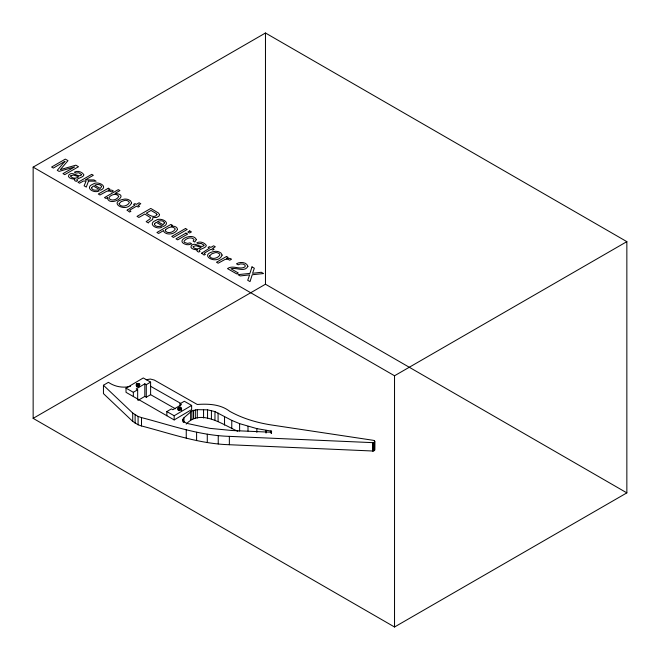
<?xml version="1.0" encoding="UTF-8"?>
<svg xmlns="http://www.w3.org/2000/svg" width="660" height="660" viewBox="0 0 660 660"><rect width="100%" height="100%" fill="white"/><g stroke="black" fill="none" stroke-linecap="round" stroke-linejoin="round"><path stroke-width="0.99" d="M271.466 432.952L271.111 431.087L256.847 428.62L239.613 423.637L231.767 420.395L214.962 411.576L207.553 409.843L197.29 409.662L191.903 410.899L183.967 417.739L182.919 419.504L182.919 421.361M271.301 432.836L271.318 431.17L271.367 432.877M271.087 432.754L271.111 431.087L271.177 432.787M146.223 379.764L150.34 379.038L154.267 380.053L197.266 404.473C208.502 403.689 220.481 404.192 229.804 411.361C242.599 418.489 256.814 422.68 271.227 424.941L373.238 440.303C375.697 440.385 374.558 443.182 372.57 442.637L229.358 436.359C199.155 435.484 170.445 425.098 141.504 417.599L138.08 416.419L132.718 413.036L103.447 385.25L108.405 382.322C114.799 386.743 122.966 388.22 130.507 386.347M103.447 385.25L103.455 393.616L132.718 421.402L138.08 424.784L141.504 425.964C170.445 433.463 199.155 443.85 229.358 444.724L372.57 451.003L374.352 450.549L374.451 449.171M186.194 424.116C200.739 408.119 223.146 425.015 237.872 431.285M136.405 384.046C134.871 389.705 144.994 382.602 136.405 384.046L136.405 386.092M178.109 407.979C176.575 413.638 186.697 406.535 178.109 407.979L178.109 410.025M179.999 406.709L179.999 403.804L184.313 401.263L191.639 405.421L191.639 409.604L174.174 419.925L126.019 392.329L126.019 388.146L143.278 377.957L150.604 382.115L150.612 394.672L146.297 397.221L144.829 396.388L137.923 400.463M150.604 382.115L146.289 384.664L144.82 383.831L136.199 388.93L137.66 389.755L137.668 399.415M133.353 396.487L133.345 392.304L137.66 389.755M166.848 415.759L166.84 411.576L171.369 408.903L172.837 409.736L181.467 404.638L179.999 403.804M174.174 419.925L174.174 415.742L191.639 405.421M33.148 167.129L265.468 33L626.851 241.642L626.851 492.871L394.531 627L33.148 418.358L33.148 167.129L394.531 375.771L626.851 241.642M33.148 418.358L265.468 284.229L626.851 492.871M150.604 386.298L180.766 403.433M150.612 394.672L175.444 408.779M126.019 388.146L133.345 392.304M166.84 411.576L174.174 415.742M182.919 419.504L183.422 421.344L186.731 423.34L209.946 428.365L232.015 430.51L270.542 432.201C272.209 432.168 271.384 430.155 271.516 433.001M270.947 432.721L270.872 431.029L270.872 432.894M374.773 441.35L374.756 450.013M374.665 441.07L374.608 450.293M374.352 442.175L374.352 450.549M373.989 442.382L373.997 450.755M373.56 442.538L373.56 450.904M373.073 442.621L373.073 450.994M372.57 442.637L372.57 451.003M266.038 430.303L266.038 433.092M256.847 428.62L256.847 432.341M248.003 426.393L248.003 431.038M239.613 423.637L239.613 431.079M231.767 420.395L231.767 428.769M229.358 436.359L229.358 444.724M224.54 416.699L224.54 425.073M218.237 435.575L218.237 443.941M218.08 413.036L218.089 421.402M214.962 411.576L214.962 419.95M211.406 410.503L211.406 418.869M207.553 409.843L207.562 418.217M207.281 434.206L207.289 442.579M203.56 409.637L203.569 418.003M197.29 409.662L197.299 418.036M196.597 432.275L196.597 440.641M195.335 409.81L195.343 418.184M193.504 410.231L193.504 418.605M191.903 410.899L191.911 419.273M190.641 411.774L190.641 420.148M186.252 429.784L186.252 438.149M183.967 417.739L183.975 422.383M183.257 418.58L183.257 422.301M181.549 408.49L181.549 410.536M181.343 408.21L181.343 410.256M181.013 407.962L181.013 410.008M180.584 407.781L180.584 409.819M180.089 407.657L180.089 409.703M179.553 407.624L179.553 410.693M179.025 407.665L179.025 409.712M178.53 407.789L178.53 409.835M146.289 384.664L146.297 397.221M144.82 383.831L144.829 396.388M141.504 417.599L141.504 425.964M139.31 384.029L139.31 386.075M138.88 383.848L138.88 386.917M138.386 383.732L138.386 386.801M138.08 416.419L138.08 424.784M137.849 383.691L137.857 386.76M137.321 383.732L137.321 386.801M136.826 383.856L136.826 386.925M135.11 414.876L135.118 423.25M132.718 413.036L132.718 421.402M394.531 375.771L394.531 627M265.468 33L265.468 284.229M196.333 239.662L194.774 242.038L193.141 241.09L193.999 239.811L193.76 239.143C190.946 236.577 186.153 238.293 184.165 241.065A2.92 1.683 0 0 0 184.561 242.41L187.432 243.408L190.039 242.88L191.672 243.829L189.453 244.538A4.859 2.805 0 0 1 186.351 244.588C173.308 240.809 193.322 231.709 196.333 239.662M127.141 210.152L129.575 212.066L130.903 211.299L129.731 210.54L130.078 209.929L136.62 206.159L138.22 207.083L139.59 206.283L137.989 205.359L140.786 203.75L139.087 202.768L136.29 204.377L134.937 203.593L133.559 204.394L134.912 205.177L127.141 210.152M201.663 253.176L204.105 255.098L205.433 254.331L204.262 253.572L204.608 252.962L211.15 249.183L212.743 250.107L214.12 249.315L212.52 248.391L215.317 246.774L213.617 245.792L210.82 247.409L209.459 246.625L208.09 247.417L209.443 248.201L201.663 253.176M91.583 187.795C91.888 190.311 95.568 190.583 97.531 189.94L99.181 190.897C94.083 193.834 84.026 187.572 93.085 184.115C97.441 180.535 109.065 186.343 100.65 190.212L93.316 185.971L91.583 187.795M154.407 224.07C154.704 226.578 158.383 226.85 160.347 226.207L162.005 227.164C156.898 230.101 146.842 223.839 155.9 220.382C160.256 216.802 171.88 222.61 163.474 226.479L156.131 222.238L154.407 224.07M81.46 174.537L81.411 175.09C77.715 177.771 72.913 170.94 68.97 174.751C66.586 177.903 72.732 179.371 74.984 179.017L74.349 179.726L75.001 180.807L76.329 181.385L77.566 180.658C73.945 178.967 83.605 177.664 83.845 175.04L83.754 174.545C81.782 171.715 77.468 170.371 74.374 172.161L75.941 173.069L78.787 172.747L81.46 174.537M203.907 245.223L203.857 245.784C200.161 248.465 195.36 241.626 191.416 245.446C189.024 248.597 195.179 250.066 197.431 249.711L196.795 250.412L197.447 251.501L198.775 252.071L200.013 251.353C196.391 249.661 206.052 248.358 206.291 245.734L206.2 245.239C204.229 242.41 199.914 241.065 196.82 242.855L198.388 243.763L201.234 243.441L203.907 245.223M119.18 203.585L119.122 204.088C121.242 207.867 127.76 205.969 129.368 202.645L128.832 201.539L127.322 200.648A3.242 1.873 0 0 0 124.69 200.409L121.151 201.638L119.18 203.585M209.69 255.841L209.624 256.336C211.745 260.123 218.262 258.225 219.871 254.892L219.343 253.786L217.825 252.904A3.242 1.873 0 0 0 215.193 252.656L211.654 253.894L209.69 255.841M159.58 214.673L158.92 216.166L156.7 217.437L152.732 217.643L152.699 219.425L148.995 221.95L148.442 222.964L146.157 221.645L150.167 218.815L150.439 217.602L144.787 214.046L138.889 217.445L137.032 216.373L150.769 208.444L158.45 213.007L159.58 214.673M118.734 196.35C117.439 199.7 111.334 201.655 108.933 198.322L108.9 197.711C110.575 194.584 116.713 192.786 118.734 196.35M107.332 197.752C109.172 207.916 131.48 194.486 114.939 193.454L119.922 190.575L118.288 189.635L104.494 197.596L106.054 198.487L107.332 197.752M131.612 202.834C126.984 214.063 106.095 201.935 124.69 199.081A5.849 3.374 0 0 1 128.51 199.666L130.482 200.78L131.612 202.834M222.115 255.09C217.495 266.318 196.597 254.183 215.193 251.328A5.849 3.374 0 0 1 219.013 251.914L220.984 253.036L222.115 255.09M70.801 175.816L70.703 176.327C72.418 178.802 76.469 178.612 78.672 176.798L73.499 174.999L70.801 175.816M193.248 246.51L193.149 247.022C194.865 249.496 198.916 249.307 201.118 247.492L195.946 245.693L193.248 246.51M101.665 186.615L100.262 188.438L94.694 185.229C96.805 184.14 100.666 183.967 101.665 186.615M164.48 222.882L163.078 224.705L157.517 221.496C159.621 220.407 163.482 220.234 164.48 222.882M156.964 214.566C154.696 218.806 148.904 214.962 146.338 213.147L151.033 210.441L156.362 213.601L156.964 214.566M247.904 266.302C244.72 272.695 236.214 267.044 230.975 268.777L238.293 273.001L236.701 273.916L227.502 268.612C232.947 264.611 239.893 270.328 245.132 266.772L245.108 265.238L243.35 264.115L240.529 263.901L238.186 264.8L236.478 263.81C239.902 261.575 246.543 261.921 247.904 266.302M177.523 229.416C175.37 234.011 167.186 235.867 163.779 231.635L163.746 230.497L158.631 233.459L156.94 232.485L170.907 224.416L172.549 225.365L171.22 226.132C173.555 225.918 177.325 226.52 177.523 229.416M252.004 266.887L249.917 273.413L237.955 274.642L240.199 275.938L249.653 274.873L247.706 280.277L250.016 281.605L252.227 274.75L263.538 273.545L261.319 272.266L252.582 273.289L254.331 268.232L252.004 266.887M88.506 181.12L86.287 187.077L84.133 185.839L86.064 181.112L83.358 181.046L79.596 183.216L77.979 182.284L91.724 174.347L93.34 175.288L85.363 179.891L93.934 179.924L96.088 181.17L88.506 181.12M165.586 229.762L165.346 230.967C167.805 234.135 173.349 232.328 175.148 229.317L175.131 228.707C172.813 225.53 167.838 227.37 165.586 229.762M64.903 161.353L57.263 170.321L59.103 171.386L74.613 166.955L62.989 173.63L64.754 174.644L78.499 166.716L75.859 165.19L60.324 169.636L67.988 160.652L65.323 159.109L51.587 167.046L53.361 168.069L64.903 161.353M108.314 188.232L98.299 194.015L99.982 194.981L106.92 191.177L109.758 191.087L111.589 191.961L113.363 190.938L111.746 190.162L108.182 190.154L109.915 189.148L108.314 188.232M185.51 228.5L171.765 236.428L173.456 237.402L187.192 229.465L185.51 228.5M185.947 233.104L175.981 238.862L177.688 239.852L187.663 234.094L185.947 233.104M189.717 230.926L187.811 232.031L189.519 233.013L191.433 231.916L189.717 230.926M226.504 256.468L216.488 262.251L218.171 263.216L225.109 259.413L227.947 259.322L229.779 260.205L231.553 259.174L229.936 258.398L226.372 258.39L228.104 257.392L226.504 256.468"/></g></svg>
